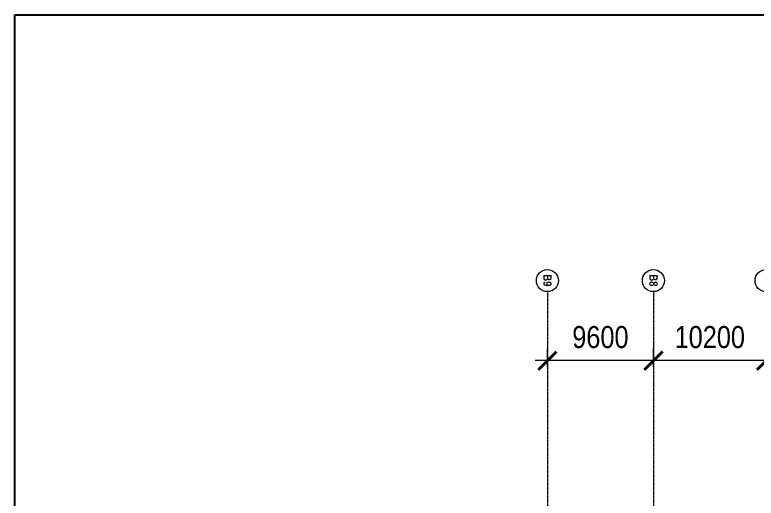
# Model space of a CAD drawing. Extents: x -15449 to 597104, y -1239737 to 53667.
# Drawn here: x 392400 to 459514, y -58565 to -14811 of the extents above; entities that cross this region are included whole.
import ezdxf

# ---------------------------------------------------------------- set-up
doc = ezdxf.new("R2010")
doc.units = 0
doc.header["$LTSCALE"] = 8
doc.linetypes.add('IDA - Grid Line', pattern=[3500, 2000, -500, 500, -500])
doc.layers.get('0').update_dxf_attribs({"color": 1, "linetype": 'CONTINUOUS'})
doc.layers.get('Defpoints').update_dxf_attribs({"linetype": 'CONTINUOUS'})
doc.layers.add('000_CTCI_CSA', color=7, linetype='CONTINUOUS')
for name, color, linetype, lineweight in [('A-_ANOTGRID_E', 7, 'CONTINUOUS', 9), ('A-_WALL----_H', 7, 'CONTINUOUS', 9), ('A-ANOT----_D', 7, 'CONTINUOUS', 9)]:
    doc.layers.add(name, color=color, linetype=linetype, lineweight=lineweight)
doc.styles.add('Arial Narrow', font='ARIALN.TTF', dxfattribs={"height": 0.2})
doc.styles.add('Arial Narrow_B', font='ARIALNB.TTF', dxfattribs={"height": 750})
doc.dimstyles.new('probe phase 2', dxfattribs={"dimscale": 1100, "dimtxt": 2000, "dimasz": 1.5, "dimexe": 1, "dimexo": 1, "dimgap": 1, "dimtad": 1, "dimdec": 0, "dimzin": 3, "dimdsep": 46, "dimtxsty": 'Arial Narrow', "dimblk": 'X-F10A-LAY-S0-00-ASITE-002$0$_ArchTick', "dimcen": 0, "dimdle": 1, "dimclrd": 256, "dimclre": 256, "dimclrt": 256, "dimadec": 0, "dimazin": 0, "dimtfac": 0.5, "dimtdec": 0, "dimtix": 1, "dimtmove": 2, "dimatfit": 3, "dimfxl": 1, "dimtolj": 1, "dimtzin": 15, "dimlwd": -1, "dimlwe": -1, "dimarcsym": 0})

# ---------------------------------------------------------------- blocks, each defined once
blk = doc.blocks.new('X-F10A-LAY-S0-00-ASITE-002$0$_ArchTick')
at = {"color": 0, "linetype": 'ByBlock', "const_width": 0.15}
blk.add_lwpolyline([(-0.5, -0.5), (0.5, 0.5)], dxfattribs=at)
blk = doc.blocks.new('*D394')
at = {"layer": 'A-ANOT----_D', "transparency": 16777216}
for p, q in [((-79204, 2624), (-79204, 4279)), ((-69604, 2624), (-69604, 4279)), ((-68504, 3179), (-80304, 3179))]:
    blk.add_line(p, q, dxfattribs=at)
at = {"layer": 'Defpoints', "color": 0, "transparency": 16777216}
for p in [(-79204, 3179), (-79204, 1524, 0), (-69604, 1524, 0)]:
    blk.add_point(p, dxfattribs=at)
at = {"layer": 'A-ANOT----_D', "transparency": 16777216, "xscale": 1650, "yscale": 1650, "zscale": 1650, "rotation": 180}
blk.add_blockref('X-F10A-LAY-S0-00-ASITE-002$0$_ArchTick', (-79204, 3179), dxfattribs=at)
at = {"layer": 'A-ANOT----_D', "transparency": 16777216, "xscale": 1650, "yscale": 1650, "zscale": 1650}
blk.add_blockref('X-F10A-LAY-S0-00-ASITE-002$0$_ArchTick', (-69604, 3179), dxfattribs=at)
at = {"layer": 'A-ANOT----_D', "transparency": 16777216, "insert": (-74404, 5300), "char_height": 2000, "width": 8231.19, "attachment_point": 5, "style": 'Arial Narrow'}
blk.add_mtext('\\A1;9600', dxfattribs=at)
blk = doc.blocks.new('*D395')
at = {"layer": 'A-ANOT----_D', "transparency": 16777216}
for p, q in [((-69604, 2624), (-69604, 4279)), ((-59404, 2624), (-59404, 4279)), ((-58304, 3179), (-70704, 3179))]:
    blk.add_line(p, q, dxfattribs=at)
at = {"layer": 'Defpoints', "color": 0, "transparency": 16777216}
for p in [(-69604, 3179), (-69604, 1524, 0), (-59404, 1524)]:
    blk.add_point(p, dxfattribs=at)
at = {"layer": 'A-ANOT----_D', "transparency": 16777216, "xscale": 1650, "yscale": 1650, "zscale": 1650, "rotation": 180}
blk.add_blockref('X-F10A-LAY-S0-00-ASITE-002$0$_ArchTick', (-69604, 3179), dxfattribs=at)
at = {"layer": 'A-ANOT----_D', "transparency": 16777216, "xscale": 1650, "yscale": 1650, "zscale": 1650}
blk.add_blockref('X-F10A-LAY-S0-00-ASITE-002$0$_ArchTick', (-59404, 3179), dxfattribs=at)
at = {"layer": 'A-ANOT----_D', "transparency": 16777216, "insert": (-64504, 5300), "char_height": 2000, "width": 8231.19, "attachment_point": 5, "style": 'Arial Narrow'}
blk.add_mtext('\\A1;10200', dxfattribs=at)
blk = doc.blocks.new('Grid - 4 mm Dia-18759-PH2 LEVEL 3 PROBE')
at = {"layer": 'A-_ANOTGRID_E'}
blk.add_circle((0, 0), 4, dxfattribs=at)
blk = doc.blocks.new('*D381')
at = {"layer": 'A-ANOT----_D', "transparency": 16777216}
for p, q in [((-59404, 2624), (-59404, 4279)), ((-47404, 2624), (-47404, 4279)), ((-46304, 3179), (-60504, 3179))]:
    blk.add_line(p, q, dxfattribs=at)
at = {"layer": 'Defpoints', "color": 0, "transparency": 16777216}
for p in [(-59404, 3179), (-59404, 1524, 0), (-47404, 1524)]:
    blk.add_point(p, dxfattribs=at)
at = {"layer": 'A-ANOT----_D', "transparency": 16777216, "xscale": 1650, "yscale": 1650, "zscale": 1650, "rotation": 180}
blk.add_blockref('X-F10A-LAY-S0-00-ASITE-002$0$_ArchTick', (-59404, 3179), dxfattribs=at)
at = {"layer": 'A-ANOT----_D', "transparency": 16777216, "xscale": 1650, "yscale": 1650, "zscale": 1650}
blk.add_blockref('X-F10A-LAY-S0-00-ASITE-002$0$_ArchTick', (-47404, 3179), dxfattribs=at)
at = {"layer": 'A-ANOT----_D', "transparency": 16777216, "insert": (-53404, 5300), "char_height": 2000, "width": 8231.19, "attachment_point": 5, "style": 'Arial Narrow'}
blk.add_mtext('\\A1;12000', dxfattribs=at)
blk = doc.blocks.new('column grid')
at = {"layer": 'A-_ANOTGRID_E', "color": 8, "linetype": 'IDA - Grid Line', "ltscale": 0.005, "true_color": 0x808080}
for p, q in [((-79204.4, 9427, 0), (-79204.4, -120414.2, 0)), ((-69604.4, 9427, 0), (-69604.4, -120414.2, 0))]:
    blk.add_line(p, q, dxfattribs=at)
at = {"layer": 'Defpoints', "color": 2, "elevation": 0}
blk.add_lwpolyline([(-127418.5, 34485), (48331.5, 34485), (48331.5, -126648), (-127418.5, -126648)], close=True, dxfattribs=at)
at = {"layer": 'A-_ANOTGRID_E', "xscale": 249.9999999999997, "yscale": 249.9999999999997, "zscale": 249.9999999999997}
for p, rotation in [((-79204.4, 10427, 0), 179.9999999999999), ((-59404.4, 10427, 0), 180)]:
    blk.add_blockref('Grid - 4 mm Dia-18759-PH2 LEVEL 3 PROBE', p, dxfattribs=dict(at, rotation=rotation))
at = {"layer": 'A-_ANOTGRID_E', "color": 1, "xscale": 249.9999999999997, "yscale": 249.9999999999997, "zscale": 249.9999999999997, "rotation": 179.9999999999998}
blk.add_blockref('Grid - 4 mm Dia-18759-PH2 LEVEL 3 PROBE', (-69604.4, 10427, 0), dxfattribs=at)
at = {"layer": 'A-_ANOTGRID_E', "char_height": 750, "width": 1342.827, "attachment_point": 1, "rotation": 270, "style": 'Arial Narrow_B'}
for s, insert in [('B9', (-78826.3, 10996, 0)), ('B8', (-69226.3, 10996, 0))]:
    blk.add_mtext(s, dxfattribs=dict(at, insert=insert))
at = {"layer": 'A-ANOT----_D'}
for base, p1, p2, picture, middle in [((-79204.4, 3178.8, 0), (-69604.4, 1524.3, 0), (-79204.4, 1524.3, 0), '*D394', (-74404.4, 5299.9, 0)), ((-69604.4, 3178.8, 0), (-59404.4, 1524.3, 0), (-69604.4, 1524.3, 0), '*D395', (-64504.4, 5299.9, 0)), ((-59404.4, 3178.8, 0), (-47404.4, 1524.3, 0), (-59404.4, 1524.3, 0), '*D381', (-53404.4, 5299.9, 0))]:
    dim = blk.add_linear_dim(base=base, p1=p1, p2=p2, dimstyle='probe phase 2', dxfattribs=at)
    dim.commit()
    dim.dimension.update_dxf_attribs({"geometry": picture, "text_midpoint": middle})
blk = doc.blocks.new('CTCI_Building Footprint and Grid')
at = {"color": 252}
blk.add_blockref('column grid', (1987651, -866033, 0), dxfattribs=at)

msp = doc.modelspace()

# ---------------------------------------------------------------- hatches: boundary and pattern name
at = {"layer": 'A-_WALL----_H', "true_color": 0xd4d4d4}
h = msp.add_hatch(dxfattribs=at)
h.set_pattern_fill('FP_1', color=254, angle=-90, style=0, pattern_type=2)
h.set_pattern_definition([(270, (114797.16, 802631), (508, -2032), [83.82, -1440.18, 83.82, -1440.18, -8128]), (270, (114797.16, 802631), (508, -2032), [-3048, 83.82, -2964.18, 83.82, -1440.18, -3556]), (270, (114797.16, 802631), (508, -2032), [-7620, 83.82, -932.18, 83.82, -2456.18]), (30, (115051.16, 801869), (1505.76362, 1455.9409), [83.82, -1440.18, 83.82, -1440.18, -8128]), (30, (115051.16, 801869), (1505.76362, 1455.9409), [-3048, 83.82, -2964.18, 83.82, -1440.18, -3556]), (30, (115051.16, 801869), (1505.76362, 1455.9409), [-7620, 83.82, -932.18, 83.82, -2456.18]), (150, (116067.16, 801615), (-2013.76362, 576.0591), [83.82, -1440.18, 83.82, -1440.18, -8128]), (150, (116067.16, 801615), (-2013.76362, 576.0591), [-3048, 83.82, -2964.18, 83.82, -1440.18, -3556]), (150, (116067.16, 801615), (-2013.76362, 576.0591), [-7620, 83.82, -932.18, 83.82, -2456.18])])
h.paths.add_polyline_path([(415626.7431, -34876.1894), (415653.2818, -34876.1894), (415653.2818, -34676.1894), (415626.7431, -34676.1894), (415626.7431, -34702.7281)])

# ---------------------------------------------------------------- linework, layer by layer
at = {"layer": 'Defpoints', "color": 2}
msp.add_lwpolyline([(392400, -14811), (568150, -14811), (568150, -175944), (392400, -175944)], close=True, dxfattribs=at)

# ---------------------------------------------------------------- block references
at = {"layer": '000_CTCI_CSA', "color": 2}
msp.add_blockref('CTCI_Building Footprint and Grid', (-1467832.5298, 816737), dxfattribs=at)

doc.saveas('drawing.dxf')
